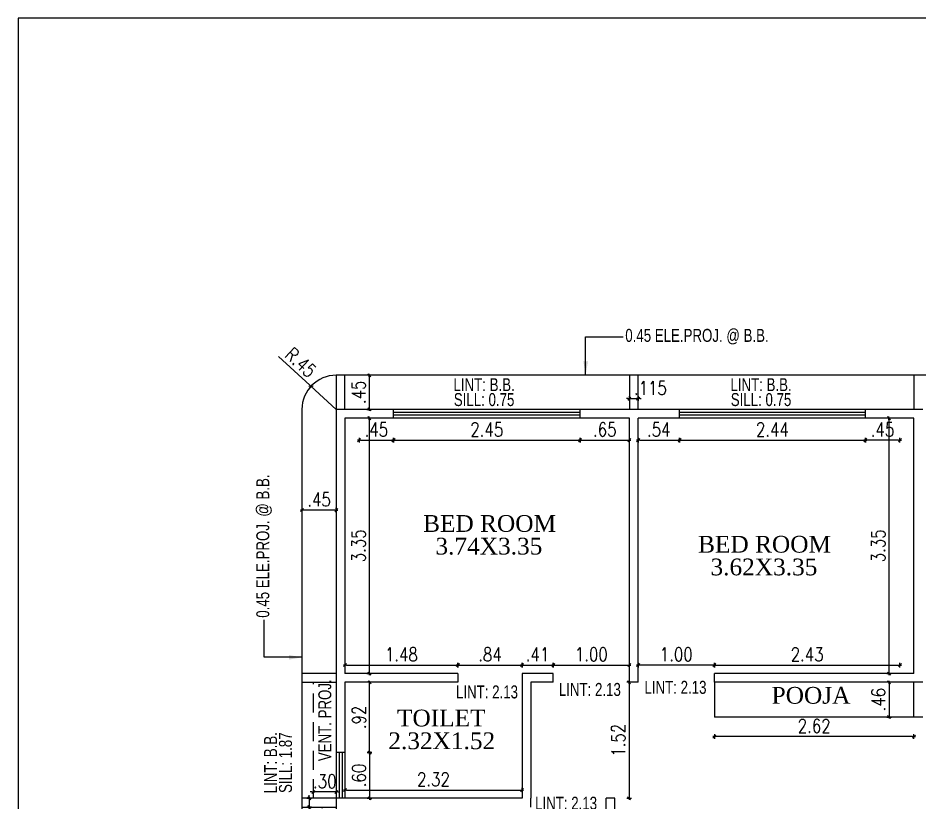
# Model space of a CAD drawing. Header units: inches. Extents: x 14235 to 14499, y 0 to 2549.
# Drawn here: x 14470.15 to 14481.99, y 2374.31 to 2384.62 of the extents above; entities that cross this region are included whole.
import ezdxf
from ezdxf.enums import TextEntityAlignment as Align

# ---------------------------------------------------------------- set-up
doc = ezdxf.new("R2010")
doc.units = ezdxf.units.IN
doc.header["$LTSCALE"] = 0.25
doc.header["$MEASUREMENT"] = 0
doc.header["$PDMODE"] = 35
doc.linetypes.add('DASHEDX2', pattern=[1.5, 1, -0.5])
for name, color, linetype in [('edge back', 34, 'Continuous'), ('edges', 1, 'Continuous'), ('proj-internal', 1, 'DASHEDX2'), ('text-large', 7, 'Continuous'), ('wall', 7, 'Continuous'), ('windows', 106, 'Continuous'), ('WORK TEX', 6, 'Continuous'), ('WORKING DIM', 7, 'Continuous')]:
    doc.layers.add(name, color=color, linetype=linetype)
doc.styles.add('ARIAL', font='TIMES_0.TTF')
doc.styles.add('ARL', font='swisscl_0.ttf')
doc.styles.add('romans', font='romans.shx', dxfattribs={"width": 0.8})
doc.dimstyles.new('121', dxfattribs={"dimscale": 0.1, "dimtxt": 1.8, "dimasz": 0.2, "dimexe": 0.03125, "dimexo": 0.25, "dimgap": 0.5, "dimtad": 1, "dimzin": 4, "dimdsep": 46, "dimtxsty": 'romans', "dimblk1": 'MINITICK', "dimblk2": 'MINITICK', "dimsah": 1, "dimcen": 1, "dimse1": 1, "dimse2": 1, "dimclrd": 252, "dimclre": 256, "dimclrt": 7, "dimadec": 3, "dimazin": 0, "dimtfac": 0.8, "dimtix": 1, "dimtmove": 2, "dimatfit": 3, "dimfxl": 0, "dimtolj": 1, "dimtzin": 3, "dimarcsym": 0})
doc.dimstyles.new('DFSGSG', dxfattribs={"dimtxt": 0.17, "dimasz": 0.18, "dimexe": 0.18, "dimexo": 0.0625, "dimgap": 0.09, "dimtad": 1, "dimzin": 0, "dimdsep": 46, "dimtxsty": 'ARIAL', "dimcen": 0.09, "dimse1": 1, "dimse2": 1, "dimaunit": 1, "dimadec": 0, "dimazin": 0, "dimtfac": 1, "dimtix": 1, "dimtofl": 0, "dimtmove": 0, "dimatfit": 3, "dimfxl": 0, "dimtolj": 1, "dimtzin": 0, "dimarcsym": 0})

# ---------------------------------------------------------------- blocks, each defined once
blk = doc.blocks.new('MINITICK')
at = {"color": 7}
for p, q in [((1, 1), (-1, -1)), ((-1, 0), (1, 0)), ((0, -1.5), (0, 1.5))]:
    blk.add_line(p, q, dxfattribs=at)
blk = doc.blocks.new('*D1808')
at = {"layer": 'Defpoints', "color": 0, "transparency": 16777216}
for p in [(14474.624, 2379.361), (14475.076, 2379.361), (14475.076, 2379.072)]:
    blk.add_point(p, dxfattribs=at)
at = {"layer": 'WORKING DIM', "color": 252, "lineweight": -2, "transparency": 16777216}
blk.add_line((14474.644, 2379.072), (14475.056, 2379.072), dxfattribs=at)
at = {"layer": 'WORKING DIM', "color": 252, "lineweight": -2, "transparency": 16777216, "xscale": 0.02, "yscale": 0.02, "zscale": 0.02, "rotation": 180}
blk.add_blockref('MINITICK', (14474.624, 2379.072), dxfattribs=at)
at = {"layer": 'WORKING DIM', "color": 252, "lineweight": -2, "transparency": 16777216, "xscale": 0.02, "yscale": 0.02, "zscale": 0.02}
blk.add_blockref('MINITICK', (14475.076, 2379.072), dxfattribs=at)
at = {"layer": 'WORKING DIM', "color": 7, "transparency": 16777216, "insert": (14474.85, 2379.212), "char_height": 0.18, "attachment_point": 5, "style": 'romans'}
blk.add_mtext('\\A1;.45', dxfattribs=at)
blk = doc.blocks.new('*D1809')
at = {"layer": 'Defpoints', "color": 0, "transparency": 16777216}
for p in [(14475.076, 2379.361), (14477.525, 2379.361), (14477.525, 2379.072)]:
    blk.add_point(p, dxfattribs=at)
at = {"layer": 'WORKING DIM', "color": 252, "lineweight": -2, "transparency": 16777216}
blk.add_line((14475.096, 2379.072), (14477.505, 2379.072), dxfattribs=at)
at = {"layer": 'WORKING DIM', "color": 252, "lineweight": -2, "transparency": 16777216, "xscale": 0.02, "yscale": 0.02, "zscale": 0.02, "rotation": 180}
blk.add_blockref('MINITICK', (14475.076, 2379.072), dxfattribs=at)
at = {"layer": 'WORKING DIM', "color": 252, "lineweight": -2, "transparency": 16777216, "xscale": 0.02, "yscale": 0.02, "zscale": 0.02}
blk.add_blockref('MINITICK', (14477.525, 2379.072), dxfattribs=at)
at = {"layer": 'WORKING DIM', "color": 7, "transparency": 16777216, "insert": (14476.3, 2379.212), "char_height": 0.18, "attachment_point": 5, "style": 'romans'}
blk.add_mtext('\\A1;2.45', dxfattribs=at)
blk = doc.blocks.new('*D1810')
at = {"layer": 'Defpoints', "color": 0, "transparency": 16777216}
for p in [(14477.525, 2379.361), (14478.173, 2379.361), (14478.173, 2379.072)]:
    blk.add_point(p, dxfattribs=at)
at = {"layer": 'WORKING DIM', "color": 252, "lineweight": -2, "transparency": 16777216}
blk.add_line((14477.545, 2379.072), (14478.153, 2379.072), dxfattribs=at)
at = {"layer": 'WORKING DIM', "color": 252, "lineweight": -2, "transparency": 16777216, "xscale": 0.02, "yscale": 0.02, "zscale": 0.02, "rotation": 180}
blk.add_blockref('MINITICK', (14477.525, 2379.072), dxfattribs=at)
at = {"layer": 'WORKING DIM', "color": 252, "lineweight": -2, "transparency": 16777216, "xscale": 0.02, "yscale": 0.02, "zscale": 0.02}
blk.add_blockref('MINITICK', (14478.173, 2379.072), dxfattribs=at)
at = {"layer": 'WORKING DIM', "color": 7, "transparency": 16777216, "insert": (14477.849, 2379.212), "char_height": 0.18, "attachment_point": 5, "style": 'romans'}
blk.add_mtext('\\A1;.65', dxfattribs=at)
blk = doc.blocks.new('*D1811')
at = {"layer": 'Defpoints', "color": 0, "transparency": 16777216}
for p in [(14474.624, 2379.361), (14474.757, 2376.007), (14474.757, 2376.007)]:
    blk.add_point(p, dxfattribs=at)
at = {"layer": 'WORKING DIM', "color": 252, "lineweight": -2, "transparency": 16777216}
blk.add_line((14474.757, 2379.341), (14474.757, 2376.027), dxfattribs=at)
at = {"layer": 'WORKING DIM', "color": 252, "lineweight": -2, "transparency": 16777216, "xscale": 0.02, "yscale": 0.02, "zscale": 0.02}
for p, rotation in [((14474.757, 2379.361), 90), ((14474.757, 2376.007), 270)]:
    blk.add_blockref('MINITICK', p, dxfattribs=dict(at, rotation=rotation))
at = {"layer": 'WORKING DIM', "color": 7, "transparency": 16777216, "insert": (14474.617, 2377.684), "char_height": 0.18, "attachment_point": 5, "rotation": 90, "style": 'romans'}
blk.add_mtext('\\A1;3.35', dxfattribs=at)
blk = doc.blocks.new('*D1812')
at = {"layer": 'Defpoints', "color": 0, "transparency": 16777216}
for p in [(14475.92, 2376.118), (14474.438, 2376.007), (14475.92, 2376.007)]:
    blk.add_point(p, dxfattribs=at)
at = {"layer": 'WORKING DIM', "color": 252, "lineweight": -2, "transparency": 16777216}
blk.add_line((14474.458, 2376.118), (14475.9, 2376.118), dxfattribs=at)
at = {"layer": 'WORKING DIM', "color": 252, "lineweight": -2, "transparency": 16777216, "xscale": 0.02, "yscale": 0.02, "zscale": 0.02, "rotation": 180}
blk.add_blockref('MINITICK', (14474.438, 2376.118), dxfattribs=at)
at = {"layer": 'WORKING DIM', "color": 252, "lineweight": -2, "transparency": 16777216, "xscale": 0.02, "yscale": 0.02, "zscale": 0.02}
blk.add_blockref('MINITICK', (14475.92, 2376.118), dxfattribs=at)
at = {"layer": 'WORKING DIM', "color": 7, "transparency": 16777216, "insert": (14475.179, 2376.258), "char_height": 0.18, "attachment_point": 5, "style": 'romans'}
blk.add_mtext('\\A1;1.48', dxfattribs=at)
blk = doc.blocks.new('*D1813')
at = {"layer": 'Defpoints', "color": 0, "transparency": 16777216}
for p in [(14476.763, 2376.118), (14475.92, 2375.893), (14476.763, 2375.893)]:
    blk.add_point(p, dxfattribs=at)
at = {"layer": 'WORKING DIM', "color": 252, "lineweight": -2, "transparency": 16777216}
blk.add_line((14475.94, 2376.118), (14476.743, 2376.118), dxfattribs=at)
at = {"layer": 'WORKING DIM', "color": 252, "lineweight": -2, "transparency": 16777216, "xscale": 0.02, "yscale": 0.02, "zscale": 0.02, "rotation": 180}
blk.add_blockref('MINITICK', (14475.92, 2376.118), dxfattribs=at)
at = {"layer": 'WORKING DIM', "color": 252, "lineweight": -2, "transparency": 16777216, "xscale": 0.02, "yscale": 0.02, "zscale": 0.02}
blk.add_blockref('MINITICK', (14476.763, 2376.118), dxfattribs=at)
at = {"layer": 'WORKING DIM', "color": 7, "transparency": 16777216, "insert": (14476.342, 2376.258), "char_height": 0.18, "attachment_point": 5, "style": 'romans'}
blk.add_mtext('\\A1;.84', dxfattribs=at)
blk = doc.blocks.new('*D1814')
at = {"layer": 'Defpoints', "color": 0, "transparency": 16777216}
for p in [(14477.172, 2376.118), (14476.763, 2376.007), (14477.172, 2376.007)]:
    blk.add_point(p, dxfattribs=at)
at = {"layer": 'WORKING DIM', "color": 252, "lineweight": -2, "transparency": 16777216}
blk.add_line((14476.783, 2376.118), (14477.152, 2376.118), dxfattribs=at)
at = {"layer": 'WORKING DIM', "color": 252, "lineweight": -2, "transparency": 16777216, "xscale": 0.02, "yscale": 0.02, "zscale": 0.02, "rotation": 180}
blk.add_blockref('MINITICK', (14476.763, 2376.118), dxfattribs=at)
at = {"layer": 'WORKING DIM', "color": 252, "lineweight": -2, "transparency": 16777216, "xscale": 0.02, "yscale": 0.02, "zscale": 0.02}
blk.add_blockref('MINITICK', (14477.172, 2376.118), dxfattribs=at)
at = {"layer": 'WORKING DIM', "color": 7, "transparency": 16777216, "insert": (14476.967, 2376.258), "char_height": 0.18, "attachment_point": 5, "style": 'romans'}
blk.add_mtext('\\A1;.41', dxfattribs=at)
blk = doc.blocks.new('*D1815')
at = {"layer": 'Defpoints', "color": 0, "transparency": 16777216}
for p in [(14478.173, 2376.118), (14477.172, 2375.95), (14478.173, 2375.95)]:
    blk.add_point(p, dxfattribs=at)
at = {"layer": 'WORKING DIM', "color": 252, "lineweight": -2, "transparency": 16777216}
blk.add_line((14477.192, 2376.118), (14478.153, 2376.118), dxfattribs=at)
at = {"layer": 'WORKING DIM', "color": 252, "lineweight": -2, "transparency": 16777216, "xscale": 0.02, "yscale": 0.02, "zscale": 0.02, "rotation": 180}
blk.add_blockref('MINITICK', (14477.172, 2376.118), dxfattribs=at)
at = {"layer": 'WORKING DIM', "color": 252, "lineweight": -2, "transparency": 16777216, "xscale": 0.02, "yscale": 0.02, "zscale": 0.02}
blk.add_blockref('MINITICK', (14478.173, 2376.118), dxfattribs=at)
at = {"layer": 'WORKING DIM', "color": 7, "transparency": 16777216, "insert": (14477.672, 2376.258), "char_height": 0.18, "attachment_point": 5, "style": 'romans'}
blk.add_mtext('\\A1;1.00', dxfattribs=at)
blk = doc.blocks.new('*D1816')
at = {"layer": 'Defpoints', "color": 0, "transparency": 16777216}
for p in [(14474.438, 2375.893), (14474.762, 2375.893), (14474.438, 2374.968)]:
    blk.add_point(p, dxfattribs=at)
at = {"layer": 'WORKING DIM', "color": 252, "lineweight": -2, "transparency": 16777216}
blk.add_line((14474.762, 2374.988), (14474.762, 2375.873), dxfattribs=at)
at = {"layer": 'WORKING DIM', "color": 252, "lineweight": -2, "transparency": 16777216, "xscale": 0.02, "yscale": 0.02, "zscale": 0.02}
for p, rotation in [((14474.762, 2375.893), 90), ((14474.762, 2374.968), 270)]:
    blk.add_blockref('MINITICK', p, dxfattribs=dict(at, rotation=rotation))
at = {"layer": 'WORKING DIM', "color": 7, "transparency": 16777216, "insert": (14474.622, 2375.431), "char_height": 0.18, "attachment_point": 5, "rotation": 90, "style": 'romans'}
blk.add_mtext('\\A1;.92', dxfattribs=at)
blk = doc.blocks.new('*D1817')
at = {"layer": 'Defpoints', "color": 0, "transparency": 16777216}
for p in [(14474.438, 2374.968), (14474.438, 2374.369), (14474.762, 2374.369)]:
    blk.add_point(p, dxfattribs=at)
at = {"layer": 'WORKING DIM', "color": 252, "lineweight": -2, "transparency": 16777216}
blk.add_line((14474.762, 2374.948), (14474.762, 2374.389), dxfattribs=at)
at = {"layer": 'WORKING DIM', "color": 252, "lineweight": -2, "transparency": 16777216, "xscale": 0.02, "yscale": 0.02, "zscale": 0.02}
for p, rotation in [((14474.762, 2374.968), 90), ((14474.762, 2374.369), 270)]:
    blk.add_blockref('MINITICK', p, dxfattribs=dict(at, rotation=rotation))
at = {"layer": 'WORKING DIM', "color": 7, "transparency": 16777216, "insert": (14474.622, 2374.668), "char_height": 0.18, "attachment_point": 5, "rotation": 90, "style": 'romans'}
blk.add_mtext('\\A1;.60', dxfattribs=at)
blk = doc.blocks.new('*D1818')
at = {"layer": 'Defpoints', "color": 0, "transparency": 16777216}
for p in [(14474.438, 2374.521), (14476.763, 2374.521), (14476.763, 2374.477)]:
    blk.add_point(p, dxfattribs=at)
at = {"layer": 'WORKING DIM', "color": 252, "lineweight": -2, "transparency": 16777216}
blk.add_line((14474.458, 2374.477), (14476.743, 2374.477), dxfattribs=at)
at = {"layer": 'WORKING DIM', "color": 252, "lineweight": -2, "transparency": 16777216, "xscale": 0.02, "yscale": 0.02, "zscale": 0.02, "rotation": 180}
blk.add_blockref('MINITICK', (14474.438, 2374.477), dxfattribs=at)
at = {"layer": 'WORKING DIM', "color": 252, "lineweight": -2, "transparency": 16777216, "xscale": 0.02, "yscale": 0.02, "zscale": 0.02}
blk.add_blockref('MINITICK', (14476.763, 2374.477), dxfattribs=at)
at = {"layer": 'WORKING DIM', "color": 7, "transparency": 16777216, "insert": (14475.6, 2374.617), "char_height": 0.18, "attachment_point": 5, "style": 'romans'}
blk.add_mtext('\\A1;2.32', dxfattribs=at)
blk = doc.blocks.new('*D1819')
at = {"layer": 'Defpoints', "color": 0, "transparency": 16777216}
for p in [(14478.287, 2379.361), (14478.83, 2379.361), (14478.83, 2379.072)]:
    blk.add_point(p, dxfattribs=at)
at = {"layer": 'WORKING DIM', "color": 252, "lineweight": -2, "transparency": 16777216}
blk.add_line((14478.307, 2379.072), (14478.81, 2379.072), dxfattribs=at)
at = {"layer": 'WORKING DIM', "color": 252, "lineweight": -2, "transparency": 16777216, "xscale": 0.02, "yscale": 0.02, "zscale": 0.02, "rotation": 180}
blk.add_blockref('MINITICK', (14478.287, 2379.072), dxfattribs=at)
at = {"layer": 'WORKING DIM', "color": 252, "lineweight": -2, "transparency": 16777216, "xscale": 0.02, "yscale": 0.02, "zscale": 0.02}
blk.add_blockref('MINITICK', (14478.83, 2379.072), dxfattribs=at)
at = {"layer": 'WORKING DIM', "color": 7, "transparency": 16777216, "insert": (14478.558, 2379.212), "char_height": 0.18, "attachment_point": 5, "style": 'romans'}
blk.add_mtext('\\A1;.54', dxfattribs=at)
blk = doc.blocks.new('*D1820')
at = {"layer": 'Defpoints', "color": 0, "transparency": 16777216}
for p in [(14478.83, 2379.399), (14481.269, 2379.399), (14481.269, 2379.072)]:
    blk.add_point(p, dxfattribs=at)
at = {"layer": 'WORKING DIM', "color": 252, "lineweight": -2, "transparency": 16777216}
blk.add_line((14478.85, 2379.072), (14481.249, 2379.072), dxfattribs=at)
at = {"layer": 'WORKING DIM', "color": 252, "lineweight": -2, "transparency": 16777216, "xscale": 0.02, "yscale": 0.02, "zscale": 0.02, "rotation": 180}
blk.add_blockref('MINITICK', (14478.83, 2379.072), dxfattribs=at)
at = {"layer": 'WORKING DIM', "color": 252, "lineweight": -2, "transparency": 16777216, "xscale": 0.02, "yscale": 0.02, "zscale": 0.02}
blk.add_blockref('MINITICK', (14481.269, 2379.072), dxfattribs=at)
at = {"layer": 'WORKING DIM', "color": 7, "transparency": 16777216, "insert": (14480.049, 2379.212), "char_height": 0.18, "attachment_point": 5, "style": 'romans'}
blk.add_mtext('\\A1;2.44', dxfattribs=at)
blk = doc.blocks.new('*D1821')
at = {"layer": 'Defpoints', "color": 0, "transparency": 16777216}
for p in [(14481.269, 2379.361), (14481.722, 2379.361), (14481.269, 2379.072)]:
    blk.add_point(p, dxfattribs=at)
at = {"layer": 'WORKING DIM', "color": 252, "lineweight": -2, "transparency": 16777216}
blk.add_line((14481.702, 2379.072), (14481.289, 2379.072), dxfattribs=at)
at = {"layer": 'WORKING DIM', "color": 252, "lineweight": -2, "transparency": 16777216, "xscale": 0.02, "yscale": 0.02, "zscale": 0.02, "rotation": 180}
blk.add_blockref('MINITICK', (14481.269, 2379.072), dxfattribs=at)
at = {"layer": 'WORKING DIM', "color": 252, "lineweight": -2, "transparency": 16777216, "xscale": 0.02, "yscale": 0.02, "zscale": 0.02}
blk.add_blockref('MINITICK', (14481.722, 2379.072), dxfattribs=at)
at = {"layer": 'WORKING DIM', "color": 7, "transparency": 16777216, "insert": (14481.495, 2379.212), "char_height": 0.18, "attachment_point": 5, "style": 'romans'}
blk.add_mtext('\\A1;.45', dxfattribs=at)
blk = doc.blocks.new('*D1822')
at = {"layer": 'Defpoints', "color": 0, "transparency": 16777216}
for p in [(14481.366, 2379.361), (14481.246, 2376.007), (14481.579, 2376.007)]:
    blk.add_point(p, dxfattribs=at)
at = {"layer": 'WORKING DIM', "color": 252, "lineweight": -2, "transparency": 16777216}
blk.add_line((14481.579, 2379.341), (14481.579, 2376.027), dxfattribs=at)
at = {"layer": 'WORKING DIM', "color": 252, "lineweight": -2, "transparency": 16777216, "xscale": 0.02, "yscale": 0.02, "zscale": 0.02}
for p, rotation in [((14481.579, 2379.361), 90), ((14481.579, 2376.007), 270)]:
    blk.add_blockref('MINITICK', p, dxfattribs=dict(at, rotation=rotation))
at = {"layer": 'WORKING DIM', "color": 7, "transparency": 16777216, "insert": (14481.439, 2377.684), "char_height": 0.18, "attachment_point": 5, "rotation": 90, "style": 'romans'}
blk.add_mtext('\\A1;3.35', dxfattribs=at)
blk = doc.blocks.new('*D1823')
at = {"layer": 'Defpoints', "color": 0, "transparency": 16777216}
for p in [(14481.722, 2376.217), (14481.722, 2376.118), (14479.288, 2376.007)]:
    blk.add_point(p, dxfattribs=at)
at = {"layer": 'WORKING DIM', "color": 252, "lineweight": -2, "transparency": 16777216}
blk.add_line((14479.308, 2376.118), (14481.702, 2376.118), dxfattribs=at)
at = {"layer": 'WORKING DIM', "color": 252, "lineweight": -2, "transparency": 16777216, "xscale": 0.02, "yscale": 0.02, "zscale": 0.02, "rotation": 180}
blk.add_blockref('MINITICK', (14479.288, 2376.118), dxfattribs=at)
at = {"layer": 'WORKING DIM', "color": 252, "lineweight": -2, "transparency": 16777216, "xscale": 0.02, "yscale": 0.02, "zscale": 0.02}
blk.add_blockref('MINITICK', (14481.722, 2376.118), dxfattribs=at)
at = {"layer": 'WORKING DIM', "color": 7, "transparency": 16777216, "insert": (14480.505, 2376.258), "char_height": 0.18, "attachment_point": 5, "style": 'romans'}
blk.add_mtext('\\A1;2.43', dxfattribs=at)
blk = doc.blocks.new('*D1824')
at = {"layer": 'Defpoints', "color": 0, "transparency": 16777216}
for p in [(14478.287, 2376.118), (14478.287, 2376.007), (14479.288, 2376.007)]:
    blk.add_point(p, dxfattribs=at)
at = {"layer": 'WORKING DIM', "color": 252, "lineweight": -2, "transparency": 16777216}
blk.add_line((14479.268, 2376.118), (14478.307, 2376.118), dxfattribs=at)
at = {"layer": 'WORKING DIM', "color": 252, "lineweight": -2, "transparency": 16777216, "xscale": 0.02, "yscale": 0.02, "zscale": 0.02, "rotation": 180}
blk.add_blockref('MINITICK', (14478.287, 2376.118), dxfattribs=at)
at = {"layer": 'WORKING DIM', "color": 252, "lineweight": -2, "transparency": 16777216, "xscale": 0.02, "yscale": 0.02, "zscale": 0.02}
blk.add_blockref('MINITICK', (14479.288, 2376.118), dxfattribs=at)
at = {"layer": 'WORKING DIM', "color": 7, "transparency": 16777216, "insert": (14478.787, 2376.258), "char_height": 0.18, "attachment_point": 5, "style": 'romans'}
blk.add_mtext('\\A1;1.00', dxfattribs=at)
blk = doc.blocks.new('*D1830')
at = {"layer": 'Defpoints', "color": 0, "transparency": 16777216}
for p in [(14478.23, 2375.893), (14478.168, 2374.369), (14478.168, 2374.369)]:
    blk.add_point(p, dxfattribs=at)
at = {"layer": 'WORKING DIM', "color": 252, "lineweight": -2, "transparency": 16777216}
blk.add_line((14478.168, 2375.873), (14478.168, 2374.389), dxfattribs=at)
at = {"layer": 'WORKING DIM', "color": 252, "lineweight": -2, "transparency": 16777216, "xscale": 0.02, "yscale": 0.02, "zscale": 0.02}
for p, rotation in [((14478.168, 2375.893), 90), ((14478.168, 2374.369), 270)]:
    blk.add_blockref('MINITICK', p, dxfattribs=dict(at, rotation=rotation))
at = {"layer": 'WORKING DIM', "color": 7, "transparency": 16777216, "insert": (14478.028, 2375.131), "char_height": 0.18, "attachment_point": 5, "rotation": 90, "style": 'romans'}
blk.add_mtext('\\A1;1.52', dxfattribs=at)
blk = doc.blocks.new('*D1853')
at = {"layer": 'Defpoints', "color": 0, "transparency": 16777216}
for p in [(14481.563, 2375.893), (14481.563, 2375.436), (14481.581, 2375.436)]:
    blk.add_point(p, dxfattribs=at)
at = {"layer": 'WORKING DIM', "color": 252, "lineweight": -2, "transparency": 16777216}
blk.add_line((14481.581, 2375.873), (14481.581, 2375.456), dxfattribs=at)
at = {"layer": 'WORKING DIM', "color": 252, "lineweight": -2, "transparency": 16777216, "xscale": 0.02, "yscale": 0.02, "zscale": 0.02}
for p, rotation in [((14481.581, 2375.893), 90), ((14481.581, 2375.436), 270)]:
    blk.add_blockref('MINITICK', p, dxfattribs=dict(at, rotation=rotation))
at = {"layer": 'WORKING DIM', "color": 7, "transparency": 16777216, "insert": (14481.441, 2375.664), "char_height": 0.18, "attachment_point": 5, "rotation": 90, "style": 'romans'}
blk.add_mtext('\\A1;.46', dxfattribs=at)
blk = doc.blocks.new('*D1854')
at = {"layer": 'Defpoints', "color": 0, "transparency": 16777216}
for p in [(14479.288, 2375.664), (14481.907, 2375.664), (14479.288, 2375.179)]:
    blk.add_point(p, dxfattribs=at)
at = {"layer": 'WORKING DIM', "color": 252, "lineweight": -2, "transparency": 16777216}
blk.add_line((14481.887, 2375.179), (14479.308, 2375.179), dxfattribs=at)
at = {"layer": 'WORKING DIM', "color": 252, "lineweight": -2, "transparency": 16777216, "xscale": 0.02, "yscale": 0.02, "zscale": 0.02, "rotation": 180}
blk.add_blockref('MINITICK', (14479.288, 2375.179), dxfattribs=at)
at = {"layer": 'WORKING DIM', "color": 252, "lineweight": -2, "transparency": 16777216, "xscale": 0.02, "yscale": 0.02, "zscale": 0.02}
blk.add_blockref('MINITICK', (14481.907, 2375.179), dxfattribs=at)
at = {"layer": 'WORKING DIM', "color": 7, "transparency": 16777216, "insert": (14480.598, 2375.319), "char_height": 0.18, "attachment_point": 5, "style": 'romans'}
blk.add_mtext('\\A1;2.62', dxfattribs=at)
blk = doc.blocks.new('*D1651')
at = {"layer": 'Defpoints', "color": 0, "transparency": 16777216}
for p in [(14475.138, 2379.925), (14474.757, 2379.475), (14475.138, 2379.475)]:
    blk.add_point(p, dxfattribs=at)
at = {"layer": 'WORKING DIM', "color": 252, "lineweight": -2, "transparency": 16777216}
blk.add_line((14474.757, 2379.905), (14474.757, 2379.495), dxfattribs=at)
at = {"layer": 'WORKING DIM', "color": 252, "lineweight": -2, "transparency": 16777216, "xscale": 0.02, "yscale": 0.02, "zscale": 0.02}
for p, rotation in [((14474.757, 2379.925), 90), ((14474.757, 2379.475), 270)]:
    blk.add_blockref('MINITICK', p, dxfattribs=dict(at, rotation=rotation))
at = {"layer": 'WORKING DIM', "color": 7, "transparency": 16777216, "insert": (14474.617, 2379.7), "char_height": 0.18, "attachment_point": 5, "rotation": 90, "style": 'romans'}
blk.add_mtext('\\A1;.45', dxfattribs=at)
blk = doc.blocks.new('*D1986')
at = {"layer": 'Defpoints', "color": 0, "transparency": 16777216}
for p in [(14473.874, 2378.422), (14474.324, 2378.353), (14473.874, 2378.153)]:
    blk.add_point(p, dxfattribs=at)
at = {"layer": 'WORKING DIM', "color": 252, "lineweight": -2, "transparency": 16777216}
blk.add_line((14474.304, 2378.153), (14473.894, 2378.153), dxfattribs=at)
at = {"layer": 'WORKING DIM', "color": 252, "lineweight": -2, "transparency": 16777216, "xscale": 0.02, "yscale": 0.02, "zscale": 0.02, "rotation": 180}
blk.add_blockref('MINITICK', (14473.874, 2378.153), dxfattribs=at)
at = {"layer": 'WORKING DIM', "color": 252, "lineweight": -2, "transparency": 16777216, "xscale": 0.02, "yscale": 0.02, "zscale": 0.02}
blk.add_blockref('MINITICK', (14474.324, 2378.153), dxfattribs=at)
at = {"layer": 'WORKING DIM', "color": 7, "transparency": 16777216, "insert": (14474.099, 2378.293), "char_height": 0.18, "attachment_point": 5, "style": 'romans'}
blk.add_mtext('\\A1;.45', dxfattribs=at)
blk = doc.blocks.new('*D1652')
at = {"layer": 'Defpoints', "color": 0, "transparency": 16777216}
for p in [(14473.992, 2379.78), (14474.324, 2379.475)]:
    blk.add_point(p, dxfattribs=at)
at = {"layer": 'WORKING DIM', "color": 252, "lineweight": -2, "transparency": 16777216}
for p, q in [((14473.566, 2380.172), (14473.978, 2379.793)), ((14474.324, 2379.475), (14473.992, 2379.78))]:
    blk.add_line(p, q, dxfattribs=at)
at = {"layer": 'WORKING DIM', "color": 252, "lineweight": -2, "transparency": 16777216, "xscale": 0.02, "yscale": 0.02, "zscale": 0.02, "rotation": 317.3921065831385}
blk.add_blockref('MINITICK', (14473.992, 2379.78), dxfattribs=at)
at = {"layer": 'WORKING DIM', "color": 7, "transparency": 16777216, "insert": (14473.859, 2380.092), "char_height": 0.18, "attachment_point": 5, "rotation": 317.3921, "style": 'romans'}
blk.add_mtext('\\A1;R.45', dxfattribs=at)
blk = doc.blocks.new('*D1991')
at = {"layer": 'Defpoints', "color": 0, "transparency": 16777216}
for p in [(14474.024, 2374.657), (14474.324, 2374.576), (14474.024, 2374.452)]:
    blk.add_point(p, dxfattribs=at)
at = {"layer": 'WORKING DIM', "color": 252, "lineweight": -2, "transparency": 16777216}
for p, q in [((14474.004, 2374.452), (14473.984, 2374.452)), ((14474.324, 2374.452), (14474.024, 2374.452)), ((14474.344, 2374.452), (14474.364, 2374.452))]:
    blk.add_line(p, q, dxfattribs=at)
at = {"layer": 'WORKING DIM', "color": 252, "lineweight": -2, "transparency": 16777216, "xscale": 0.02, "yscale": 0.02, "zscale": 0.02}
blk.add_blockref('MINITICK', (14474.024, 2374.452), dxfattribs=at)
at = {"layer": 'WORKING DIM', "color": 252, "lineweight": -2, "transparency": 16777216, "xscale": 0.02, "yscale": 0.02, "zscale": 0.02, "rotation": 180}
blk.add_blockref('MINITICK', (14474.324, 2374.452), dxfattribs=at)
at = {"layer": 'WORKING DIM', "color": 7, "transparency": 16777216, "insert": (14474.174, 2374.592), "char_height": 0.18, "attachment_point": 5, "style": 'romans'}
blk.add_mtext('\\A1;.30', dxfattribs=at)
blk = doc.blocks.new('*D1661')
at = {"layer": 'Defpoints', "color": 0, "transparency": 16777216}
for p in [(14473.946, 2374.369), (14473.946, 2374.254), (14473.97, 2374.254)]:
    blk.add_point(p, dxfattribs=at)
at = {"layer": 'WORKING DIM', "color": 252, "lineweight": -2, "transparency": 16777216}
for p, q in [((14473.97, 2374.389), (14473.97, 2374.409)), ((14473.97, 2374.369), (14473.97, 2374.254)), ((14473.97, 2374.234), (14473.97, 2374.214))]:
    blk.add_line(p, q, dxfattribs=at)
at = {"layer": 'WORKING DIM', "color": 252, "lineweight": -2, "transparency": 16777216, "xscale": 0.02, "yscale": 0.02, "zscale": 0.02}
for p, rotation in [((14473.97, 2374.369), 270), ((14473.97, 2374.254), 90)]:
    blk.add_blockref('MINITICK', p, dxfattribs=dict(at, rotation=rotation))
at = {"layer": 'WORKING DIM', "color": 7, "transparency": 16777216, "insert": (14474.11, 2374.029), "char_height": 0.18, "attachment_point": 5, "rotation": 90, "style": 'romans'}
blk.add_mtext('\\A1;.115', dxfattribs=at)
blk = doc.blocks.new('*D1667')
at = {"layer": 'Defpoints', "color": 0, "transparency": 16777216}
for p in [(14478.173, 2379.594), (14478.287, 2379.618), (14478.287, 2379.594)]:
    blk.add_point(p, dxfattribs=at)
at = {"layer": 'WORKING DIM', "color": 252, "lineweight": -2, "transparency": 16777216}
for p, q in [((14478.153, 2379.618), (14478.133, 2379.618)), ((14478.173, 2379.618), (14478.287, 2379.618)), ((14478.307, 2379.618), (14478.327, 2379.618))]:
    blk.add_line(p, q, dxfattribs=at)
at = {"layer": 'WORKING DIM', "color": 252, "lineweight": -2, "transparency": 16777216, "xscale": 0.02, "yscale": 0.02, "zscale": 0.02}
blk.add_blockref('MINITICK', (14478.173, 2379.618), dxfattribs=at)
at = {"layer": 'WORKING DIM', "color": 252, "lineweight": -2, "transparency": 16777216, "xscale": 0.02, "yscale": 0.02, "zscale": 0.02, "rotation": 180}
blk.add_blockref('MINITICK', (14478.287, 2379.618), dxfattribs=at)
at = {"layer": 'WORKING DIM', "color": 7, "transparency": 16777216, "insert": (14478.447, 2379.758), "char_height": 0.18, "attachment_point": 5, "style": 'romans'}
blk.add_mtext('\\A1;.115', dxfattribs=at)

msp = doc.modelspace()

# ---------------------------------------------------------------- linework, layer by layer
at = {"layer": 'edge back'}
for p in [(14479.288, 2375.893), (14481.907, 2375.436)]:
    msp.add_line(p, (14479.288, 2375.436), dxfattribs=at)
at = {"layer": 'edges', "ltscale": 0.4}
for p, q in [((14496.16, 2379.925), (14474.324, 2379.925)), ((14482.022, 2379.925), (14481.907, 2379.925)), ((14481.907, 2379.925), (14481.907, 2379.475)), ((14473.874, 2379.475), (14473.874, 2369.826))]:
    msp.add_line(p, q, dxfattribs=at)
for points in [[(14474.438, 2379.475), (14474.438, 2379.925), (14474.324, 2379.925), (14474.324, 2379.475)], [(14478.287, 2379.475), (14478.287, 2379.925), (14478.173, 2379.925), (14478.173, 2379.475)], [(14474.324, 2376.007), (14473.874, 2376.007), (14473.874, 2375.893), (14474.324, 2375.893)], [(14474.324, 2374.369), (14473.874, 2374.369), (14473.874, 2374.254), (14474.324, 2374.254)]]:
    msp.add_lwpolyline(points, dxfattribs=at)
msp.add_arc((14474.324, 2379.475), 0.45, 90, 180, dxfattribs=at)
at = {"layer": 'proj-internal'}
msp.add_line((14474.024, 2374.369), (14474.024, 2375.893), dxfattribs=at)
at = {"layer": 'wall'}
for p, q in [((14475.076, 2379.475), (14474.324, 2379.475)), ((14474.324, 2379.475), (14474.324, 2374.968)), ((14475.076, 2379.361), (14475.076, 2379.475)), ((14477.525, 2379.361), (14477.525, 2379.475)), ((14478.83, 2379.475), (14477.525, 2379.475)), ((14478.83, 2379.361), (14478.83, 2379.475)), ((14481.269, 2379.361), (14481.269, 2379.475)), ((14482.022, 2379.475), (14481.269, 2379.475)), ((14475.076, 2379.361), (14474.438, 2379.361)), ((14474.438, 2379.361), (14474.438, 2376.007)), ((14478.173, 2379.361), (14477.525, 2379.361)), ((14478.173, 2375.893), (14478.173, 2379.361)), ((14478.287, 2375.893), (14478.287, 2379.361)), ((14478.83, 2379.361), (14478.287, 2379.361)), ((14481.907, 2379.361), (14481.269, 2379.361)), ((14481.907, 2376.007), (14481.907, 2379.361)), ((14475.92, 2376.007), (14474.438, 2376.007)), ((14475.92, 2376.007), (14475.92, 2375.893)), ((14477.172, 2376.007), (14476.763, 2376.007)), ((14476.763, 2376.007), (14476.763, 2374.369)), ((14477.172, 2375.893), (14477.172, 2376.007)), ((14479.288, 2375.893), (14479.288, 2376.007)), ((14481.907, 2376.007), (14479.288, 2376.007)), ((14475.92, 2375.893), (14474.438, 2375.893)), ((14474.438, 2375.893), (14474.438, 2374.968)), ((14477.172, 2375.893), (14476.877, 2375.893)), ((14476.877, 2375.893), (14476.877, 2374.369)), ((14478.287, 2375.893), (14478.173, 2375.893)), ((14482.022, 2375.893), (14479.288, 2375.893)), ((14481.907, 2375.436), (14481.907, 2375.893)), ((14482.022, 2375.436), (14481.907, 2375.436)), ((14474.438, 2374.968), (14474.324, 2374.968)), ((14474.324, 2374.369), (14474.324, 2373.921)), ((14476.763, 2374.369), (14474.324, 2374.369)), ((14476.877, 2374.254), (14476.877, 2374.369)), ((14476.877, 2374.369), (14476.877, 2374.369)), ((14477.868, 2371.129), (14477.868, 2374.369)), ((14477.982, 2374.369), (14477.868, 2374.369)), ((14477.982, 2373.263), (14477.982, 2374.369))]:
    msp.add_line(p, q, dxfattribs=at)
msp.add_lwpolyline([(14498.866, 2384.616), (14470.148, 2384.616), (14470.148, 2344.004), (14498.866, 2344.004)], close=True, dxfattribs=at)
at = {"layer": 'windows'}
for p, q in [((14477.525, 2379.475), (14475.076, 2379.475)), ((14481.269, 2379.475), (14478.83, 2379.475)), ((14477.525, 2379.437), (14475.076, 2379.437)), ((14477.525, 2379.399), (14475.076, 2379.399)), ((14477.525, 2379.361), (14475.076, 2379.361)), ((14481.269, 2379.437), (14478.83, 2379.437)), ((14481.269, 2379.399), (14478.83, 2379.399)), ((14481.269, 2379.361), (14478.83, 2379.361)), ((14474.324, 2374.968), (14474.324, 2374.369)), ((14474.362, 2374.968), (14474.362, 2374.369)), ((14474.4, 2374.968), (14474.4, 2374.369)), ((14474.438, 2374.968), (14474.438, 2374.369))]:
    msp.add_line(p, q, dxfattribs=at)

# ---------------------------------------------------------------- texts
at = {"layer": 'text-large', "style": 'ARIAL'}
for s, p in [('BED ROOM', (14476.337, 2377.978)), ('BED ROOM', (14479.946, 2377.705)), ('3.74X3.35', (14476.328, 2377.68)), ('3.62X3.35', (14479.938, 2377.407)), ('POOJA', (14480.556, 2375.721)), ('TOILET', (14475.703, 2375.423)), ('2.32X1.52', (14475.709, 2375.124))]:
    msp.add_text(s, height=0.22, dxfattribs=at).set_placement(p, align=Align.MIDDLE_CENTER)
at = {"layer": 'WORK TEX', "style": 'ARL'}
for s, p in [('0.45 ELE.PROJ. @ B.B.', (14479.059, 2380.448)), ('LINT: B.B.', (14476.265, 2379.801)), ('LINT: B.B.', (14479.9, 2379.801)), ('SILL: 0.75', (14476.265, 2379.605)), ('SILL: 0.75', (14479.9, 2379.605)), ('LINT: 2.13', (14476.303, 2375.766)), ('LINT: 2.13', (14477.653, 2375.798)), ('LINT: 2.13', (14478.777, 2375.826)), ('LINT: 2.13', (14477.341, 2374.304))]:
    msp.add_text(s, height=0.17, dxfattribs=at).set_placement(p, align=Align.MIDDLE_CENTER)
for s, p in [('0.45 ELE.PROJ. @ B.B.', (14473.36, 2377.681)), ('LINT: B.B.', (14473.462, 2374.836)), ('SILL: 1.87', (14473.658, 2374.836))]:
    msp.add_text(s, height=0.17, rotation=90, dxfattribs=at).set_placement(p, align=Align.MIDDLE_CENTER)
at = {"layer": 'WORK TEX', "color": 3, "style": 'ARL'}
msp.add_text('VENT. PROJ.', height=0.17, rotation=90, dxfattribs=at).set_placement((14474.174, 2375.394), align=Align.MIDDLE_CENTER)

# ---------------------------------------------------------------- dimensions: what is measured, and where the dimension line sits
at = {"layer": 'WORKING DIM'}
dim = msp.add_radius_dim(center=(14474.324, 2379.475), mpoint=(14473.992, 2379.78), dimstyle='121', override={"dimfxl": 0.18, "dimfxlon": 1}, dxfattribs=at)
dim.commit()
dim.dimension.update_dxf_attribs({"geometry": '*D1652', "text_midpoint": (14473.859, 2380.092)})
for base, p1, p2, picture, middle in [((14474.757, 2379.475), (14475.138, 2379.925), (14475.138, 2379.475), '*D1651', (14474.617, 2379.7)), ((14474.757, 2376.007), (14474.624, 2379.361), (14474.757, 2376.007), '*D1811', (14474.617, 2377.684)), ((14481.579, 2376.007), (14481.366, 2379.361), (14481.246, 2376.007), '*D1822', (14481.439, 2377.684)), ((14474.7618, 2375.893), (14474.4379, 2374.9684), (14474.4379, 2375.893), '*D1816', (14474.6218, 2375.4307)), ((14478.168, 2374.369), (14478.23, 2375.893), (14478.168, 2374.369), '*D1830', (14478.028, 2375.131)), ((14481.581, 2375.436), (14481.563, 2375.893), (14481.563, 2375.436), '*D1853', (14481.441, 2375.664)), ((14474.762, 2374.369), (14474.438, 2374.968), (14474.438, 2374.369), '*D1817', (14474.622, 2374.668))]:
    dim = msp.add_linear_dim(base=base, p1=p1, p2=p2, angle=90, dimstyle='121', override={"dimfxl": 0.18, "dimfxlon": 1}, dxfattribs=at)
    dim.commit()
    dim.dimension.update_dxf_attribs({"geometry": picture, "text_midpoint": middle})
dim = msp.add_linear_dim(base=(14478.287, 2379.618), p1=(14478.173, 2379.594), p2=(14478.287, 2379.594), text='.115', dimstyle='121', override={"dimfxl": 0.18, "dimfxlon": 1}, dxfattribs=at)
dim.commit()
dim.dimension.update_dxf_attribs({"geometry": '*D1667', "text_midpoint": (14478.447, 2379.758), "dimtype": 160})
for base, p1, p2, picture, middle in [((14475.076, 2379.072), (14474.624, 2379.361), (14475.076, 2379.361), '*D1808', (14474.85, 2379.212)), ((14477.525, 2379.072), (14475.076, 2379.361), (14477.525, 2379.361), '*D1809', (14476.3, 2379.212)), ((14478.173, 2379.072), (14477.525, 2379.361), (14478.173, 2379.361), '*D1810', (14477.849, 2379.212)), ((14478.83, 2379.072), (14478.287, 2379.361), (14478.83, 2379.361), '*D1819', (14478.558, 2379.212)), ((14481.269, 2379.072), (14478.83, 2379.399), (14481.269, 2379.399), '*D1820', (14480.049, 2379.212)), ((14481.269, 2379.072), (14481.722, 2379.361), (14481.269, 2379.361), '*D1821', (14481.495, 2379.212)), ((14473.874, 2378.153), (14474.324, 2378.353), (14473.874, 2378.422), '*D1986', (14474.099, 2378.293)), ((14475.92, 2376.118), (14474.438, 2376.007), (14475.92, 2376.007), '*D1812', (14475.179, 2376.258)), ((14476.763, 2376.118), (14475.92, 2375.893), (14476.763, 2375.893), '*D1813', (14476.342, 2376.258)), ((14477.172, 2376.118), (14476.763, 2376.007), (14477.172, 2376.007), '*D1814', (14476.967, 2376.258)), ((14478.173, 2376.118), (14477.172, 2375.95), (14478.173, 2375.95), '*D1815', (14477.672, 2376.258)), ((14478.287, 2376.118), (14479.288, 2376.007), (14478.287, 2376.007), '*D1824', (14478.787, 2376.258)), ((14481.722, 2376.118), (14479.288, 2376.007), (14481.722, 2376.217), '*D1823', (14480.505, 2376.258)), ((14479.288, 2375.179), (14481.907, 2375.664), (14479.288, 2375.664), '*D1854', (14480.598, 2375.319)), ((14474.024, 2374.452), (14474.324, 2374.576), (14474.024, 2374.657), '*D1991', (14474.174, 2374.592)), ((14476.7626, 2374.4773), (14474.4379, 2374.5212), (14476.7626, 2374.5212), '*D1818', (14475.6003, 2374.6173))]:
    dim = msp.add_linear_dim(base=base, p1=p1, p2=p2, dimstyle='121', override={"dimfxl": 0.18, "dimfxlon": 1}, dxfattribs=at)
    dim.commit()
    dim.dimension.update_dxf_attribs({"geometry": picture, "text_midpoint": middle})
dim = msp.add_linear_dim(base=(14473.97, 2374.254), p1=(14473.946, 2374.369), p2=(14473.946, 2374.254), angle=270, text='.115', dimstyle='121', override={"dimfxl": 0.18, "dimfxlon": 1}, dxfattribs=at)
dim.commit()
dim.dimension.update_dxf_attribs({"geometry": '*D1661', "text_midpoint": (14474.11, 2374.029), "dimtype": 160})

# ---------------------------------------------------------------- leaders
at = {"layer": 'wall'}
for points in [[(14477.598, 2379.926), (14477.598, 2380.428), (14478.089, 2380.428)], [(14473.882, 2376.22), (14473.38, 2376.22), (14473.38, 2376.711)]]:
    msp.add_leader(points, dimstyle='DFSGSG', override={"dimgap": 0.09, "dimtad": 0, "dimarcsym": 1}, dxfattribs=at)

doc.saveas('drawing.dxf')
